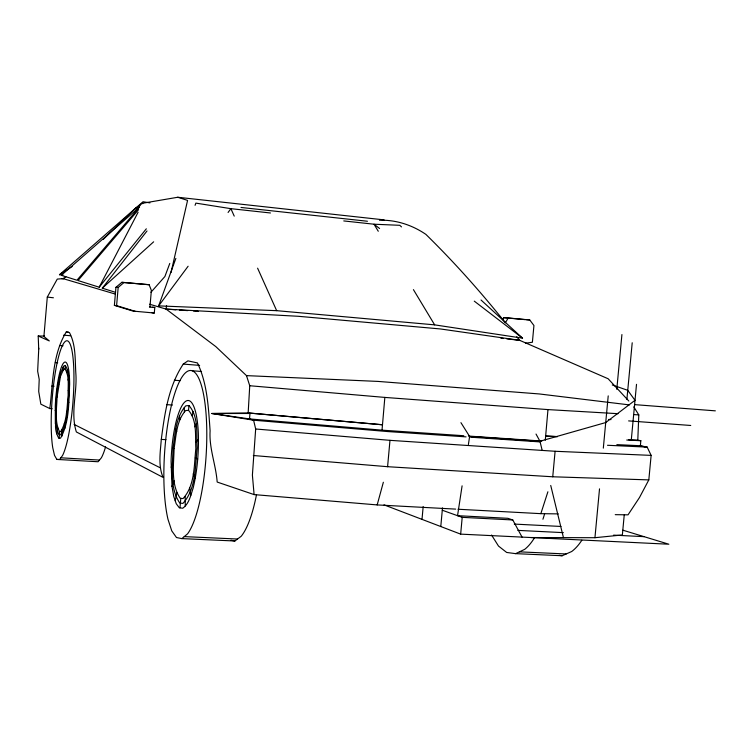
<?xml version="1.0" encoding="UTF-8"?>
<svg xmlns="http://www.w3.org/2000/svg" width="753" height="753" viewBox="0 0 753 753"><rect width="100%" height="100%" fill="white"/><g stroke="black" fill="none" stroke-linecap="round" stroke-linejoin="round"><path stroke-width="1.13" d="M61.85 436.326L61.962 429.803M62.923 370.41L62.97 367.229M615.239 514.666L628.03 514.836L639.504 497.507L648.822 479.887L651.129 455.386L647.175 447.113L640.37 445.738L640.841 440.721L637.8 440.119L638.798 414.903L633.791 406.893M618.034 413.689L547.968 409.594L384.839 397.415L382.496 424.767L248.161 412.955L211.791 413.491L249.507 418.922L253.592 420.193L255.672 428.994L252.396 475.105L254.1 494.599L377.178 504.915L455.659 509.113M149.602 304.221L166.112 309.106L215.819 346.606L246.485 375.625L249.742 385.734L248.161 412.955L382.496 424.767L382.006 430.161L249.507 418.922L249.987 413.501L211.791 413.491L253.592 420.193L387.164 431.516L466.051 436.872M173.002 448.026C172.663 466.116 169.152 487.2 179.751 503.032L182.904 503.409C196.269 488.885 195.093 466.361 197.145 447.828C196.251 433.907 198.867 416.729 188.947 405.528L185.765 405.858C175.647 417.153 175.327 433.766 173.002 448.026L174.084 448.628C173.792 464.949 170.592 484.019 180.193 498.279L183.045 498.58C195.055 485.459 194.02 465.194 195.855 448.477C195.065 435.912 197.399 420.456 188.495 410.31L185.624 410.583C176.456 420.739 176.183 435.761 174.084 448.628M56.484 396.784C56.259 409.293 53.51 423.224 59.082 434.876L60.692 434.782C67.826 422.894 67.394 408.013 68.815 394.581C68.382 385.065 70.566 374.034 65.37 365.553L63.741 365.996L60.334 373.601L57.473 388.096L56.484 396.784L57.04 397.113C56.842 408.399 54.338 420.983 59.393 431.488L60.842 431.394C67.262 420.663 66.885 407.26 68.156 395.146C67.779 386.562 69.728 376.613 65.059 368.951L65.37 365.553M38.78 348.197L37.65 371.201L39.212 379.399L38.714 391.466L40.841 404.163L49.839 408.587L52.183 408.747M63.901 278.544L57.266 279.099L47.288 297.087L43.909 336.459L49.303 340.93L38.205 335.998L38.714 349.128M49.839 408.587C52.974 383.013 52.409 354.428 66.273 331.96L68.617 332.158M59.111 438.237L59.694 431.469M152.332 307.252L154.789 307.497L154.299 313.013L133.008 311.083L114.381 305.379L115.943 287.335L121.854 282.319L149.122 284.719L151.372 290.432L149.922 307.064M135.342 311.356L116.602 305.624L118.174 287.458L124.132 282.403M254.1 494.599L217.175 482.052C215.923 464.78 208.967 448.195 210.106 430.801C208.421 407.891 207.47 384.049 197.474 362.946L187.921 360.856L183.261 364.094C168.456 386.402 164.709 413.416 161.293 439.385C160.351 452.016 158.017 465.316 163.043 477.393L76.354 431.94C70.274 413.058 77.314 392.755 75.846 373.366C74.942 359.699 76.053 345.147 69.483 332.638L66.273 331.96M179.967 507.861L180.805 498.335M188.532 410.338L188.947 405.528M547.968 409.594L545.285 440.241M253.319 455.509L387.588 466.7L389.979 440.336L555.102 451.273L651.129 455.386M422.009 519.372L423.177 506.581M440.787 526.535L442.491 507.908M622.863 530.187L668.852 544.221L460.667 534.131L462.201 517.349L442.275 510.233M387.588 466.7L552.74 476.781L555.102 451.273M531.034 537.538L594.945 537.708L599.52 488.857M603.322 448.148L608.217 395.88M616.792 389.32L621.922 334.558M626.891 399.438L632.209 342.766M624.228 515.061L622.364 534.959L594.945 537.708M631.268 440.129L636.511 384.322M57.04 397.113L60.522 376.171L63.591 369.337L65.059 368.951M175.901 309.794L166.112 309.106L166.573 305.671M462.097 485.836L457.551 515.683L507.851 518.309L512.784 519.965L522.045 537.105M468.394 444.496L469.618 436.467L460.94 422.668M56.804 433.841L57.774 427.949M66.866 372.631L67.365 369.591M175.251 500.858L176.88 492.726M192.231 415.91L193.079 411.646M171.035 272.454L187.572 200.392L177.755 197.258L142.317 203.301L134.411 209.193L103.199 239.435M377.178 504.915L383.352 482.249M68.034 380.133L68.674 377.912M55.355 424.024L55.28 406.215A38.356 6.721 -85.7 0 1 63.083 363.68A38.356 6.721 -85.7 0 1 69.653 384.284C68.674 402.243 69.511 422.066 60.541 438.171L58.772 438.246C55.675 432.89 54.423 425.756 56.56 419.845M458.003 509.235L540.842 513.659L547.892 491.784M481.035 300.014L522.526 338.163L434.641 324.863L276.662 310.669L158.657 305.878L175.863 258.364M195.074 205.315L195.874 203.112L230.889 208.675L270.449 212.977M169.783 263.428L164.888 276.53L150.939 292.277M194.914 426.876L196.081 423.835M172.004 486.419L171.082 461.109A54.122 13.328 -86.3 0 1 184.457 402.347A54.122 13.328 -86.3 0 1 198.331 433.191C198.896 451.631 197.437 470.183 193.126 488.151C190.697 495.201 189.238 503.625 182.763 508.228L179.299 507.776L176.23 503.729L173.745 496.425L172.004 486.419L174.169 480.819M138.552 209.663L78.001 280.549L99.189 287.204L138.119 212.214M505.376 322.83L508.209 317.964L529.745 319.95L533.933 325.512L532.39 342.248L525.707 343.18M502.693 319.601L503.861 317.672L508.209 317.964M55.185 410.498L56.419 408.625M68.241 390.732L69.568 388.717M158.657 305.878L188.109 266.242M228.084 212.459L230.889 208.675L234.23 216.12M115.557 292.343L102.286 288.173L147.004 230.964M99.189 287.204L146.327 228.808M171.091 467.152L173.397 464.817M195.818 442.133L198.378 439.545M102.286 288.173L153.64 241.817M62.979 274.949L59.478 274.732L143.032 201.738L149.969 202.886M181.878 538.611L187.563 533.839A84.383 20.802 -86.3 0 0 205.955 412.569A84.383 20.802 -86.3 0 0 175.854 390.233A84.383 20.802 -86.3 0 0 167.985 519.316L171.769 530.884L176.494 537.529L181.878 538.611L234.898 540.993L241.158 536.305A83.536 23.079 -86.4 0 0 256.462 494.834M134.411 209.193L140.02 205.513M59.478 274.732L72.203 266.487M63.854 278.591L61.558 278.554L62.951 278.591L65.935 276.859M491.568 535.035L498.495 546.057L506.675 552.457L515.607 553.643L524.69 549.351A79.093 34.337 -87.1 0 0 534.404 537.943M515.607 553.643L562.171 555.742L571.687 551.516A78.35 36.069 -87.3 0 0 581.834 540.24M38.205 335.998L44.531 336.054M379.465 220.234C395.965 219.697 412.268 225.062 425.869 234.371C454.097 262.025 480.423 291.571 505.112 322.425M540.842 513.659L558.274 513.894M56.852 459.424L59.6 459.49L62.574 455.461A59.779 10.486 -85.7 0 0 73.766 368.349A59.779 10.486 -85.7 0 0 58.668 356.404A59.779 10.486 -85.7 0 0 52.738 447.687L54.517 455.367L56.852 459.424L98.106 461.749L101.382 457.768A59.355 11.7 -85.8 0 0 105.58 446.858M552.74 476.781L648.822 479.887M149.122 284.719L121.854 282.319M246.485 375.625L377.978 381.413L539.28 393.951L629.339 404.898M557.361 436.58L545.671 436.062L557.418 436.636M628.661 439.714L637.8 440.119M184.259 536.607L237.524 539.026M519.419 551.845L566.162 553.963M616.867 444.637L640.37 445.738M607.511 445.277L647.175 447.113L640.238 446.049M626.741 440.025L640.841 440.721M517.848 530.376L563.385 532.644M613.601 535.138L644.079 536.654M462.201 517.349L512.784 519.965M514.28 524.079L560.994 526.46M115.943 287.335L118.174 287.458M166.112 309.106L298.31 316.288L440.439 328.957L519.626 340.309L608.132 378.75L628.821 401.029M634.384 414.639L638.798 414.903M60.852 457.796L99.481 460.074M161.293 439.385L165.961 439.686M526.403 319.724L529.745 319.95M382.006 430.161L463.763 435.733M468.413 436.053L541.699 441.042M469.618 436.467L539.957 441.258L605.713 422.555L635.005 400.314L627.748 390.318L612.302 384.971M470.691 437.192L539.797 441.889M179.421 310.038L187.638 310.613M193.502 311.027L198.199 311.356M166.629 404.625L172.493 405.039M51.778 386.035L54.122 386.204M608.688 419.44L611.031 419.609M628.614 420.899L690.736 425.473M174.357 380.237L180.212 380.67M634.657 404.625L715.35 410.846M192.231 370.768L201.569 371.493M55.336 362.57L57.68 362.748M183.261 364.094L199.62 365.374M59.553 345.486L63.054 345.768M63.619 335.17L70.641 335.744M255.672 428.994L389.979 440.336M249.742 385.734L384.839 397.415M149.433 306.998L154.789 307.497M503.861 317.672L525.283 319.649M367.455 221.25L240.988 207.461M114.381 305.379L116.602 305.624M343.763 220.93L374.025 224.215L399.768 225.307L401.5 226.898M177.755 197.258L384.086 219.876M500.933 338.219L503.268 338.474M506.769 338.869L519.626 340.309L516.727 336.732M47.288 297.087L53.407 297.783M151.861 312.73L154.299 313.013M559.046 555.337L562.171 555.742M230.907 540.259L234.898 540.993M62.951 278.591L115.256 294.056M384.002 504.858L460.667 534.131M67.714 401.81L68.909 402.337M195.272 457.956L197.7 459.029M74.067 424.391L160.191 467.782M142.317 203.301L142.825 203.677M379.597 228.488L374.025 224.215L378.27 231.265M474.268 301.134L522.526 338.163M413.425 289.632L434.641 324.863M536.023 434.048L539.957 441.258L542.169 450.322M257.592 268.172L276.662 310.669M193.229 473.825L195.149 478.475M175.901 429.154L176.739 431.431M66.415 413.068L67.309 416.108M58.292 383.173L58.687 384.717M550.735 485.469L563.442 537.623M179.449 416.004L179.958 419.6M189.662 487.859L190.754 495.549M60.334 373.601L60.541 376.105M64.382 423.205L64.814 428.448M184.316 407.467L184.353 411.976M185.172 496.632L185.257 505.978M544.598 513.828A79.093 34.337 -87.1 0 1 542.922 519.241M139.569 206.953L76.947 280.22L61.313 275.306L139.569 206.953"/></g></svg>
